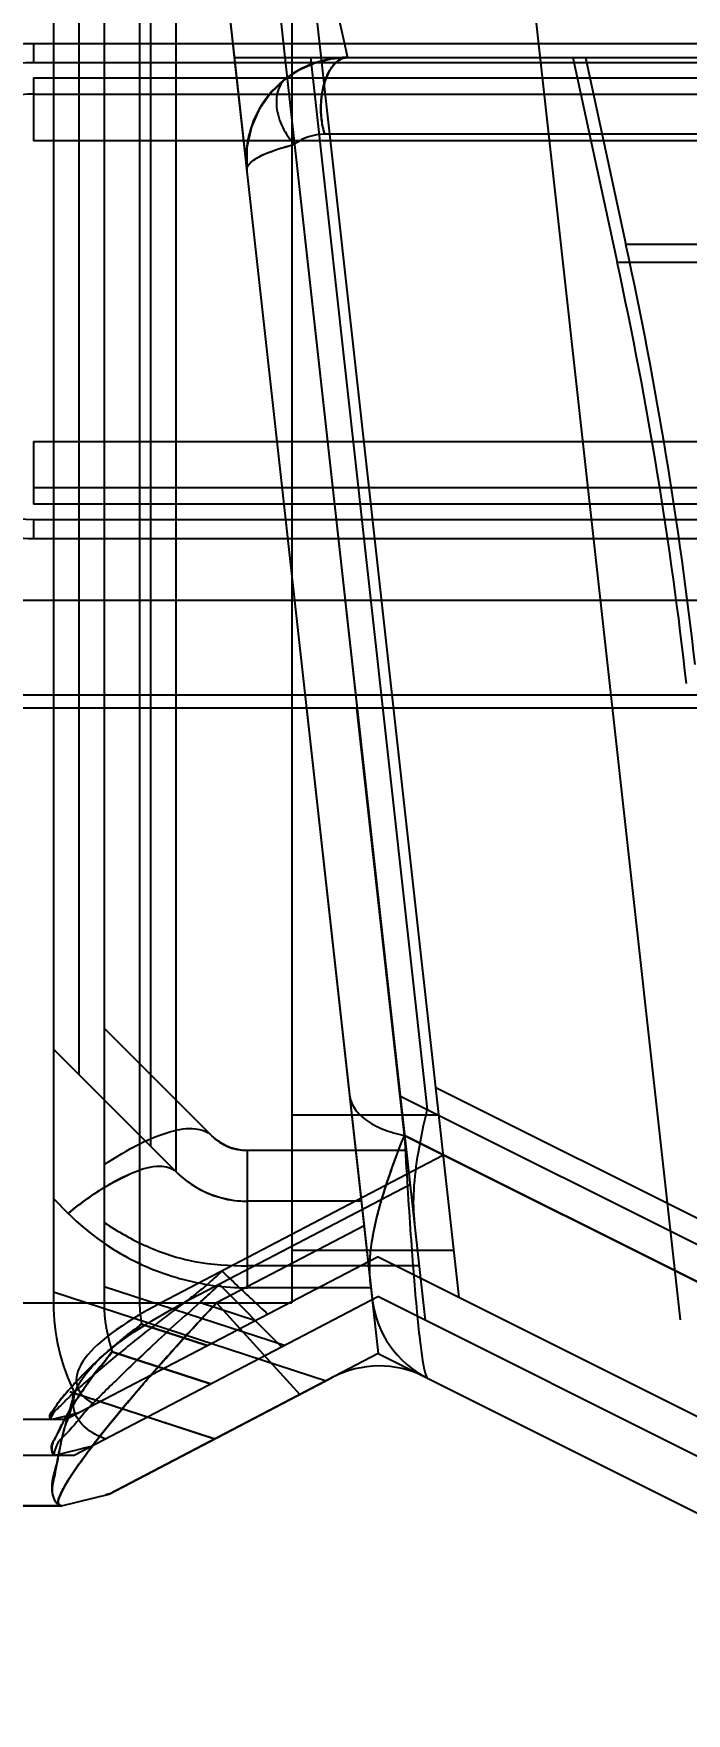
# Model space of a CAD drawing. Header units: millimetres. Extents: x -97344 to -49824, y -57049 to -40247.
# Drawn here: x -69574.24 to -69561.36, y -52851.94 to -52818.84 of the extents above; entities that cross this region are included whole.
import ezdxf

# ---------------------------------------------------------------- set-up
doc = ezdxf.new("R2010")
doc.units = ezdxf.units.MM
doc.header["$LTSCALE"] = 200
doc.header["$PDSIZE"] = -1
doc.layers.add('DIM', color=3, linetype='Continuous')
doc.layers.add('LAY0001', color=7, linetype='Continuous')
doc.styles.add('TSSD_Dimension', font='tssdeng.shx', dxfattribs={"width": 0.7, "bigfont": 'hztxt.shx'})
doc.dimstyles.new('TSSD_20_20', dxfattribs={"dimtxt": 60, "dimasz": 20, "dimexe": 20, "dimexo": 50, "dimgap": 20, "dimtad": 1, "dimdec": 0, "dimzin": 0, "dimdsep": 46, "dimtxsty": 'TSSD_Dimension', "dimblk": 'ARCHTICK', "dimcen": 0, "dimdle": 20, "dimclrt": 7, "dimadec": 0, "dimazin": 0, "dimtfac": 1, "dimtdec": 0, "dimtix": 1, "dimtmove": 2, "dimatfit": 3, "dimfxl": 1, "dimtolj": 1, "dimtzin": 0, "dimarcsym": 0})

# ---------------------------------------------------------------- blocks, each defined once
blk = doc.blocks.new('2250')
at = {"color": 7, "linetype": 'Continuous'}
for p, q in [((-45372.359, -64445.988), (-45372.359, -64446.362)), ((-45303.202, -64445.988), (-45372.359, -64445.988)), ((-45303.202, -64446.362), (-45372.359, -64446.362)), ((-45372.359, -64446.662), (-45372.359, -64447.901)), ((-45372.359, -64446.662), (-45303.202, -64446.662)), ((-45372.359, -64446.982), (-45303.202, -64446.982)), ((-45303.202, -64447.901), (-45372.359, -64447.901)), ((-45372.359, -64453.824), (-45372.359, -64455.062)), ((-45372.359, -64453.824), (-45303.202, -64453.824)), ((-45303.202, -64454.743), (-45372.359, -64454.743)), ((-45303.202, -64455.062), (-45372.359, -64455.062)), ((-45372.359, -64455.362), (-45372.359, -64455.737)), ((-45372.359, -64455.362), (-45303.202, -64455.362)), ((-45372.359, -64455.737), (-45303.202, -64455.737)), ((-45300.224, -64456.957), (-45375.337, -64456.957)), ((-45373.872, -64458.816), (-45301.69, -64458.816)), ((-45301.69, -64459.08), (-45373.872, -64459.08)), ((-45366.975, -64459.08), (-45365.681, -64470.718)), ((-45365.044, -64467.5), (-45365.98, -64459.08)), ((-45356.306, -64471.869), (-45365.044, -64467.5)), ((-45365.841, -64469.282), (-45368.75, -64470.8)), ((-45390.575, -64470.8), (-45368.75, -64470.8)), ((-45368.75, -64470.8), (-45367.109, -64472.608)), ((-45370.867, -64474.568), (-45366.467, -64472.272)), ((-45364.588, -64472.286), (-45355.801, -64476.68)), ((-45371.219, -64473.648), (-45370.991, -64473.355)), ((-45371.811, -64474.8), (-45370.867, -64474.568)), ((-45370.865, -64474.567), (-45370.935, -64474.584)), ((-45389.806, -64474.8), (-45371.811, -64474.8))]:
    blk.add_line(p, q, dxfattribs=at)
for centre, radius, start, end in [((-45372.359, -64449.362), 3, 90, 180), ((-45372.359, -64449.362), 2.381, 90, 180), ((-45372.359, -64452.362), 3, 180, 270), ((-45363.693, -64470.497), 2, 186.344, 243.4349), ((-45365.541, -64474.045), 2, 63.3402, 117.5538)]:
    blk.add_arc(centre, radius, start, end, dxfattribs=at)
for points in [[(-45372.359, -64445.988), (-45372.893, -64445.988), (-45373.433, -64446.075), (-45373.941, -64446.24)], [(-45373.941, -64455.485), (-45373.433, -64455.65), (-45372.893, -64455.737), (-45372.359, -64455.737)]]:
    blk.add_open_spline(points, degree=3, dxfattribs=at)
for points, knots in [([(-45366.128, -64466.697), (-45366.118, -64466.791), (-45366.043, -64466.988), (-45365.798, -64467.219), (-45365.457, -64467.398), (-45365.189, -64467.472), (-45365.044, -64467.5)], [0, 0, 0, 0, 0.199073, 0.422662, 0.690357, 1, 1, 1, 1]), ([(-45365.044, -64467.5), (-45365.025, -64467.843), (-45364.986, -64468.497), (-45364.925, -64469.424), (-45364.864, -64470.24), (-45364.805, -64470.929), (-45364.748, -64471.481), (-45364.701, -64471.85), (-45364.663, -64472.068), (-45364.639, -64472.177), (-45364.617, -64472.244), (-45364.599, -64472.28), (-45364.588, -64472.286)], [0, 0, 0, 0, 0.213754, 0.4078, 0.57857, 0.72305, 0.83871, 0.923705, 0.954382, 0.977149, 0.992175, 1, 1, 1, 1]), ([(-45370.991, -64473.355), (-45370.833, -64473.157), (-45370.112, -64472.283), (-45369.353, -64471.441), (-45368.75, -64470.8)], [0, 0, 0, 0, 0.223124, 1, 1, 1, 1]), ([(-45371.811, -64474.8), (-45371.829, -64474.8), (-45371.873, -64474.779), (-45371.872, -64474.691), (-45371.836, -64474.588), (-45371.769, -64474.447), (-45371.668, -64474.28), (-45371.485, -64474.007), (-45371.331, -64473.795), (-45371.219, -64473.648)], [0, 0, 0, 0, 0.039205, 0.088988, 0.170029, 0.283628, 0.427091, 0.59676, 1, 1, 1, 1])]:
    blk.add_open_spline(points, degree=3, knots=knots, dxfattribs=at)
at = {"layer": 'LAY0001', "color": 7, "linetype": 'Continuous'}
for p, q in [((-45359.597, -64471.137), (-45363.595, -64435.177)), ((-45371.967, -64435.84), (-45371.967, -64465.8)), ((-45371.467, -64435.84), (-45371.467, -64466.3)), ((-45370.967, -64435.84), (-45370.967, -64470.8)), ((-45370.267, -64435.84), (-45370.267, -64470.8)), ((-45370.053, -64435.84), (-45370.053, -64467.714)), ((-45369.559, -64435.84), (-45368.4, -64446.26)), ((-45369.553, -64435.84), (-45369.553, -64468.214)), ((-45367.394, -64446.26), (-45368.553, -64435.84)), ((-45367.848, -64435.84), (-45363.973, -64470.693)), ((-45367.267, -64435.84), (-45367.267, -64470.8)), ((-45368.598, -64444.481), (-45368.153, -64448.481)), ((-45366.61, -64444.26), (-45366.166, -64446.26)), ((-45368.4, -64446.26), (-45365.561, -64471.8)), ((-45368.4, -64446.26), (-45314.09, -64446.26)), ((-45367.406, -64446.26), (-45365.044, -64467.5)), ((-45364.627, -64471.148), (-45367.394, -64446.26)), ((-45366.897, -64446.26), (-45364.592, -64466.988)), ((-45366.825, -64446.371), (-45366.497, -64446.287)), ((-45366.498, -64446.287), (-45366.166, -64446.26)), ((-45361.72, -64446.26), (-45360.847, -64450.291)), ((-45361.472, -64446.26), (-45360.674, -64449.946)), ((-45358.655, -64447.772), (-45366.618, -64447.772)), ((-45314.888, -64449.946), (-45360.674, -64449.946)), ((-45360.847, -64450.291), (-45337.781, -64450.291)), ((-45370.967, -64465.385), (-45368.846, -64467.507)), ((-45371.967, -64465.8), (-45371.967, -64470.8)), ((-45369.553, -64468.214), (-45371.967, -64465.8)), ((-45364.434, -64466.55), (-45358.085, -64469.725)), ((-45365.119, -64466.725), (-45356.21, -64471.179)), ((-45364.373, -64467.1), (-45367.267, -64467.1)), ((-45365.044, -64467.5), (-45355.956, -64472.044)), ((-45364.284, -64467.899), (-45369.843, -64470.8)), ((-45368.139, -64470.503), (-45368.138, -64467.8)), ((-45364.999, -64467.8), (-45368.139, -64467.8)), ((-45364.925, -64468.468), (-45369.393, -64470.8)), ((-45371.967, -64468.746), (-45371.674, -64469.038)), ((-45365.894, -64468.8), (-45368.139, -64468.8)), ((-45365.841, -64469.282), (-45368.75, -64470.8)), ((-45371.727, -64473.1), (-45365.577, -64469.891)), ((-45364.076, -64469.768), (-45367.267, -64469.768)), ((-45357.781, -64473.789), (-45365.577, -64469.891)), ((-45364.747, -64470.071), (-45368.139, -64470.071)), ((-45371.967, -64470.584), (-45366.587, -64472.335)), ((-45370.967, -64470.477), (-45367.408, -64471.635)), ((-45368.697, -64470.436), (-45367.471, -64471.668)), ((-45368.697, -64470.436), (-45367.471, -64471.668)), ((-45365.705, -64470.503), (-45368.139, -64470.503)), ((-45391.223, -64470.8), (-45367.267, -64470.8)), ((-45389.9, -64470.8), (-45369.084, -64470.8)), ((-45389.427, -64470.801), (-45369.843, -64470.8)), ((-45371.556, -64473.8), (-45365.57, -64470.677)), ((-45369.047, -64470.8), (-45367.983, -64471.146)), ((-45368.75, -64470.799), (-45367.109, -64472.607)), ((-45368.75, -64470.799), (-45367.109, -64472.607)), ((-45355.702, -64475.611), (-45365.57, -64470.677)), ((-45370.228, -64471.22), (-45368.933, -64471.642)), ((-45368.934, -64471.642), (-45370.228, -64471.221)), ((-45368.934, -64471.643), (-45370.228, -64471.222)), ((-45365.561, -64471.8), (-45370.867, -64474.568)), ((-45370.806, -64471.768), (-45368.87, -64472.398)), ((-45368.87, -64472.399), (-45370.806, -64471.769)), ((-45368.87, -64472.399), (-45370.806, -64471.77)), ((-45365.561, -64471.8), (-45355.419, -64476.87)), ((-45371.645, -64472.548), (-45368.78, -64473.48)), ((-45371.642, -64472.55), (-45368.847, -64473.459)), ((-45371.55, -64472.578), (-45368.78, -64473.479)), ((-45371.55, -64472.58), (-45368.78, -64473.48)), ((-45371.727, -64473.1), (-45389.13, -64473.1)), ((-45372.016, -64473.1), (-45371.466, -64472.965)), ((-45371.641, -64473.007), (-45371.464, -64472.963)), ((-45392.283, -64473.8), (-45371.556, -64473.8)), ((-45371.931, -64473.8), (-45371.215, -64473.624)), ((-45371.488, -64473.69), (-45371.376, -64473.663)), ((-45371.393, -64473.667), (-45371.217, -64473.623)), ((-45371.296, -64473.643), (-45371.219, -64473.624)), ((-45371.811, -64474.8), (-45370.867, -64474.568)), ((-45370.865, -64474.567), (-45370.936, -64474.584)), ((-45370.865, -64474.567), (-45370.935, -64474.584)), ((-45371.811, -64474.8), (-45389.806, -64474.8))]:
    blk.add_line(p, q, dxfattribs=at)
for points in [[(-45368.153, -64448.479), (-45368.163, -64448.15), (-45368.116, -64447.816), (-45368.013, -64447.493), (-45367.858, -64447.194), (-45367.659, -64446.929), (-45367.413, -64446.696), (-45367.133, -64446.509), (-45366.825, -64446.371)], [(-45368.153, -64448.481), (-45368.162, -64448.147), (-45368.114, -64447.811), (-45368.01, -64447.487), (-45367.856, -64447.191), (-45367.656, -64446.927), (-45367.411, -64446.694), (-45367.13, -64446.508), (-45366.824, -64446.371)], [(-45366.165, -64446.26), (-45366.479, -64446.284), (-45366.788, -64446.359), (-45367.085, -64446.483), (-45367.362, -64446.657)], [(-45366.165, -64446.26), (-45366.482, -64446.285), (-45366.789, -64446.359), (-45367.085, -64446.484)], [(-45367.362, -64446.657), (-45367.674, -64446.947), (-45367.917, -64447.294), (-45368.077, -64447.672), (-45368.157, -64448.071), (-45368.154, -64448.476)], [(-45367.362, -64446.657), (-45367.655, -64446.925), (-45367.9, -64447.264), (-45368.063, -64447.629), (-45368.153, -64448.036), (-45368.152, -64448.489)], [(-45368.139, -64467.8), (-45368.265, -64467.791), (-45368.385, -64467.769), (-45368.487, -64467.737), (-45368.575, -64467.699), (-45368.654, -64467.656), (-45368.724, -64467.61), (-45368.788, -64467.56), (-45368.846, -64467.507)], [(-45369.553, -64468.214), (-45369.368, -64468.377), (-45369.158, -64468.52), (-45368.926, -64468.638), (-45368.672, -64468.727), (-45368.404, -64468.782), (-45368.139, -64468.8)]]:
    blk.add_lwpolyline(points, dxfattribs=at)
for centre, radius, start, end in [((-45366.166, -64448.26), 2, 90, 186.344), ((-45366.618, -64448.772), 1, 89.9983, 126.7325), ((-45368.139, -64466.8), 1, 225, 270), ((-45368.139, -64466.8), 2, 225, 270), ((-45368.138, -64465.503), 5, 225.0002, 244.8057), ((-45367.967, -64470.8), 4, 180, 206.4024), ((-45367.967, -64470.8), 3, 180, 198.8788), ((-45367.967, -64470.8), 2.3, 180, 190.5845)]:
    blk.add_arc(centre, radius, start, end, dxfattribs=at)
for centre, major_axis, ratio, start_param, end_param in [((-45756.102, -64350.608), (393.924, -135.879), 0.37703, 0.176957, 0.22489), ((-45757.651, -64350.608), (395.294, -136.352), 0.37703, 0.176957, 0.22489), ((-45364.871, -64470.8), (6.633, 1.626), 0.245196, 2.356194, 3.412209)]:
    blk.add_ellipse(centre, major_axis=major_axis, ratio=ratio, start_param=start_param, end_param=end_param, dxfattribs=at)
for points, knots in [([(-45366.166, -64446.26), (-45366.195, -64446.26), (-45366.236, -64446.266), (-45366.285, -64446.285), (-45366.315, -64446.3), (-45366.345, -64446.319), (-45366.386, -64446.35), (-45366.438, -64446.401), (-45366.498, -64446.48), (-45366.577, -64446.62), (-45366.653, -64446.842), (-45366.697, -64447.145), (-45366.69, -64447.464), (-45366.649, -64447.673), (-45366.618, -64447.772)], [0, 0, 0, 0, 0.050982, 0.070209, 0.089308, 0.109072, 0.130376, 0.178244, 0.234154, 0.298894, 0.454349, 0.635662, 0.822084, 1, 1, 1, 1]), ([(-45366.618, -64447.772), (-45366.63, -64447.733), (-45366.652, -64447.648), (-45366.676, -64447.517), (-45366.687, -64447.404), (-45366.691, -64447.317), (-45366.692, -64447.255), (-45366.691, -64447.192), (-45366.686, -64447.105), (-45366.675, -64446.992), (-45366.649, -64446.853), (-45366.609, -64446.714), (-45366.556, -64446.581), (-45366.487, -64446.461), (-45366.406, -64446.363), (-45366.313, -64446.293), (-45366.229, -64446.263), (-45366.18, -64446.26), (-45366.165, -64446.26)], [0, 0, 0, 0, 0.069128, 0.150922, 0.228446, 0.265172, 0.300389, 0.335599, 0.3723, 0.449714, 0.531307, 0.614997, 0.698044, 0.777408, 0.850457, 0.915946, 0.97491, 1, 1, 1, 1]), ([(-45367.362, -64446.657), (-45367.436, -64446.712), (-45367.528, -64446.844), (-45367.573, -64447.054), (-45367.57, -64447.315), (-45367.463, -64447.642), (-45367.306, -64447.871), (-45367.216, -64447.97)], [0, 0, 0, 0, 0.191559, 0.307856, 0.437817, 0.723279, 1, 1, 1, 1]), ([(-45368.153, -64448.481), (-45368.162, -64448.406), (-45367.99, -64448.239), (-45367.668, -64448.101), (-45367.381, -64448.016), (-45367.216, -64447.97)], [0, 0, 0, 0, 0.202915, 0.535284, 1, 1, 1, 1]), ([(-45368.153, -64448.481), (-45368.158, -64448.439), (-45368.12, -64448.366), (-45368.038, -64448.295), (-45367.889, -64448.198), (-45367.613, -64448.081), (-45367.364, -64448.008), (-45367.216, -64447.97)], [0, 0, 0, 0, 0.112503, 0.194224, 0.299009, 0.588295, 1, 1, 1, 1]), ([(-45364.84, -64469.237), (-45364.864, -64469.019), (-45364.869, -64468.548), (-45364.773, -64467.795), (-45364.659, -64467.269), (-45364.592, -64466.988)], [0, 0, 0, 0, 0.289231, 0.618967, 1, 1, 1, 1]), ([(-45364.84, -64469.237), (-45364.864, -64469.019), (-45364.869, -64468.548), (-45364.773, -64467.795), (-45364.659, -64467.269), (-45364.592, -64466.988)], [0, 0, 0, 0, 0.289234, 0.618968, 1, 1, 1, 1]), ([(-45370.968, -64468.079), (-45370.741, -64467.928), (-45370.319, -64467.673), (-45369.712, -64467.423), (-45369.216, -64467.326), (-45368.928, -64467.424), (-45368.846, -64467.507)], [0, 0, 0, 0, 0.35327, 0.638448, 0.848555, 1, 1, 1, 1]), ([(-45365.712, -64470.441), (-45365.743, -64470.164), (-45365.706, -64469.547), (-45365.449, -64468.564), (-45365.192, -64467.875), (-45365.044, -64467.5)], [0, 0, 0, 0, 0.274715, 0.602258, 1, 1, 1, 1]), ([(-45365.712, -64470.441), (-45365.743, -64470.162), (-45365.705, -64469.542), (-45365.447, -64468.56), (-45365.191, -64467.872), (-45365.044, -64467.5)], [0, 0, 0, 0, 0.277098, 0.604889, 1, 1, 1, 1]), ([(-45371.674, -64469.038), (-45371.455, -64468.858), (-45371.039, -64468.548), (-45370.428, -64468.231), (-45369.938, -64468.069), (-45369.631, -64468.135), (-45369.553, -64468.214)], [0, 0, 0, 0, 0.35557, 0.648674, 0.860193, 1, 1, 1, 1]), ([(-45371.674, -64469.038), (-45371.513, -64468.905), (-45371.197, -64468.666), (-45370.727, -64468.378), (-45370.414, -64468.236), (-45370.267, -64468.187)], [0, 0, 0, 0, 0.379837, 0.717571, 1, 1, 1, 1]), ([(-45371.674, -64469.038), (-45371.367, -64469.345), (-45370.681, -64469.873), (-45369.466, -64470.383), (-45368.59, -64470.503), (-45368.139, -64470.503)], [0, 0, 0, 0, 0.332433, 0.654268, 1, 1, 1, 1]), ([(-45370.967, -64469.215), (-45370.7, -64469.397), (-45370.131, -64469.717), (-45369.171, -64470.033), (-45368.489, -64470.066), (-45368.139, -64470.071)], [0, 0, 0, 0, 0.322847, 0.649626, 1, 1, 1, 1]), ([(-45368.644, -64470.174), (-45368.723, -64470.25), (-45368.884, -64470.398), (-45369.133, -64470.606), (-45369.303, -64470.736), (-45369.389, -64470.8)], [0, 0, 0, 0, 0.338053, 0.671765, 1, 1, 1, 1]), ([(-45368.644, -64470.174), (-45368.544, -64470.27), (-45368.344, -64470.46), (-45368.044, -64470.742), (-45367.843, -64470.928), (-45367.743, -64471.021)], [0, 0, 0, 0, 0.335594, 0.66892, 1, 1, 1, 1]), ([(-45368.697, -64470.436), (-45368.738, -64470.478), (-45368.823, -64470.561), (-45368.952, -64470.682), (-45369.039, -64470.761), (-45369.084, -64470.8)], [0, 0, 0, 0, 0.334296, 0.667879, 1, 1, 1, 1]), ([(-45369.084, -64470.8), (-45369.039, -64470.761), (-45368.952, -64470.682), (-45368.823, -64470.561), (-45368.738, -64470.478), (-45368.697, -64470.436)], [0, 0, 0, 0, 0.332243, 0.665824, 1, 1, 1, 1]), ([(-45369.389, -64470.8), (-45369.573, -64470.936), (-45369.912, -64471.192), (-45370.38, -64471.56), (-45370.781, -64471.886), (-45371.129, -64472.177), (-45371.431, -64472.446), (-45371.68, -64472.67), (-45371.887, -64472.892), (-45371.98, -64472.97), (-45372.036, -64473.1), (-45372.018, -64473.1)], [0, 0, 0, 0, 0.195072, 0.362785, 0.508203, 0.636569, 0.750447, 0.850589, 0.931685, 0.984384, 1, 1, 1, 1]), ([(-45369.084, -64470.8), (-45369.398, -64471.076), (-45369.967, -64471.588), (-45370.724, -64472.321), (-45371.304, -64472.884), (-45371.699, -64473.39), (-45371.911, -64473.56), (-45371.968, -64473.8), (-45371.936, -64473.8)], [0, 0, 0, 0, 0.300331, 0.551074, 0.750438, 0.894013, 0.976918, 1, 1, 1, 1]), ([(-45368.75, -64470.8), (-45369.003, -64471.068), (-45369.485, -64471.591), (-45370.156, -64472.35), (-45370.729, -64473.027), (-45371.187, -64473.597), (-45371.512, -64474.046), (-45371.738, -64474.379), (-45371.836, -64474.594), (-45371.896, -64474.748), (-45371.833, -64474.8), (-45371.811, -64474.8)], [0, 0, 0, 0, 0.215128, 0.415282, 0.590682, 0.733305, 0.841059, 0.916184, 0.96281, 0.986767, 1, 1, 1, 1]), ([(-45371.811, -64474.8), (-45371.833, -64474.8), (-45371.896, -64474.748), (-45371.836, -64474.594), (-45371.737, -64474.379), (-45371.512, -64474.047), (-45371.188, -64473.598), (-45370.73, -64473.028), (-45370.157, -64472.35), (-45369.485, -64471.592), (-45369.003, -64471.068), (-45368.75, -64470.8)], [0, 0, 0, 0, 0.013261, 0.037264, 0.083847, 0.158829, 0.266436, 0.409017, 0.584505, 0.784804, 1, 1, 1, 1]), ([(-45370.95, -64473.483), (-45371.088, -64473.426), (-45371.331, -64473.301), (-45371.586, -64472.982), (-45371.576, -64472.582), (-45371.358, -64472.212), (-45371.014, -64471.849), (-45370.559, -64471.49), (-45370.01, -64471.135), (-45369.608, -64470.912), (-45369.393, -64470.8)], [0, 0, 0, 0, 0.111415, 0.200877, 0.28682, 0.390013, 0.514277, 0.657857, 0.819822, 1, 1, 1, 1]), ([(-45370.228, -64471.222), (-45370.226, -64471.205), (-45370.328, -64471.317), (-45370.417, -64471.347), (-45370.637, -64471.54), (-45370.862, -64471.723), (-45371.1, -64471.938), (-45371.319, -64472.149), (-45371.52, -64472.356), (-45371.7, -64472.557), (-45371.863, -64472.74), (-45371.959, -64472.916), (-45372.061, -64473.011), (-45372.033, -64473.1), (-45372.016, -64473.1)], [0, 0, 0, 0, 0.019875, 0.08354, 0.184854, 0.305883, 0.427633, 0.543271, 0.651637, 0.753676, 0.848718, 0.92792, 0.980147, 1, 1, 1, 1]), ([(-45372.016, -64473.1), (-45372.033, -64473.1), (-45372.057, -64473.013), (-45371.967, -64472.919), (-45371.87, -64472.752), (-45371.713, -64472.574), (-45371.538, -64472.376), (-45371.343, -64472.173), (-45371.133, -64471.967), (-45370.91, -64471.766), (-45370.686, -64471.577), (-45370.482, -64471.412), (-45370.33, -64471.297), (-45370.251, -64471.237), (-45370.228, -64471.22)], [0, 0, 0, 0, 0.019872, 0.069898, 0.145686, 0.237655, 0.33793, 0.44442, 0.55621, 0.670811, 0.784017, 0.888402, 0.967862, 1, 1, 1, 1]), ([(-45371.931, -64473.8), (-45371.971, -64473.801), (-45372.04, -64473.634), (-45371.9, -64473.421), (-45371.757, -64473.096), (-45371.541, -64472.747), (-45371.312, -64472.404), (-45371.088, -64472.11), (-45370.921, -64471.903), (-45370.832, -64471.798), (-45370.806, -64471.768)], [0, 0, 0, 0, 0.048926, 0.158835, 0.31498, 0.491476, 0.668574, 0.828906, 0.950878, 1, 1, 1, 1]), ([(-45370.806, -64471.77), (-45370.811, -64471.732), (-45370.948, -64471.985), (-45371.079, -64472.073), (-45371.319, -64472.423), (-45371.543, -64472.752), (-45371.76, -64473.1), (-45371.904, -64473.425), (-45372.029, -64473.628), (-45371.978, -64473.8), (-45371.94, -64473.8)], [0, 0, 0, 0, 0.048962, 0.172532, 0.335368, 0.513699, 0.689455, 0.843721, 0.952257, 1, 1, 1, 1]), ([(-45370.806, -64471.77), (-45370.811, -64471.732), (-45370.948, -64471.985), (-45371.079, -64472.073), (-45371.319, -64472.423), (-45371.543, -64472.752), (-45371.76, -64473.1), (-45371.904, -64473.425), (-45372.029, -64473.628), (-45371.978, -64473.8), (-45371.94, -64473.8)], [0, 0, 0, 0, 0.048962, 0.172532, 0.335368, 0.513699, 0.689455, 0.843721, 0.952257, 1, 1, 1, 1]), ([(-45371.811, -64474.8), (-45371.903, -64474.8), (-45372.051, -64474.466), (-45371.896, -64474.023), (-45371.798, -64473.419), (-45371.653, -64472.932), (-45371.572, -64472.658), (-45371.55, -64472.578)], [0, 0, 0, 0, 0.118465, 0.342457, 0.631913, 0.893263, 1, 1, 1, 1]), ([(-45371.55, -64472.578), (-45371.575, -64472.527), (-45371.616, -64472.965), (-45371.738, -64473.155), (-45371.863, -64473.737), (-45371.939, -64474.208), (-45372.036, -64474.581), (-45371.885, -64474.8), (-45371.811, -64474.8)], [0, 0, 0, 0, 0.073656, 0.266497, 0.514553, 0.738786, 0.905009, 1, 1, 1, 1])]:
    blk.add_open_spline(points, degree=3, knots=knots, dxfattribs=at)
blk.add_open_spline([(-45371.936, -64473.8), (-45371.936, -64473.8), (-45371.936, -64473.8), (-45371.936, -64473.8)], degree=3, dxfattribs=at)
blk = doc.blocks.new('*U1514')
at = {"layer": 'DIM', "color": 3}
blk.add_blockref('2250', (45347.11, 64440.647), dxfattribs=at)
blk = doc.blocks.new('*U1516')
at = {"layer": 'DIM', "color": 0, "linetype": 'ByBlock', "lineweight": -2, "transparency": 16777216}
blk.add_blockref('*U1514', (0, 0), dxfattribs=at)
blk = doc.blocks.new('_ArchTick')
at = {"color": 0, "linetype": 'ByBlock', "const_width": 0.5}
blk.add_lwpolyline([(-0.7071, -0.7071), (0.7071, 0.7071)], dxfattribs=at)
blk = doc.blocks.new('*D1537')
at = {"layer": 'Defpoints', "color": 0, "transparency": 16777216}
for p in [(-70012.084, -52777.889), (-69774.572, -52777.889), (-69539.665, -53430.314)]:
    blk.add_point(p, dxfattribs=at)
at = {"layer": 'DIM', "color": 0, "lineweight": -2, "transparency": 16777216}
for p, q in [((-70012.084, -53450.314), (-70012.084, -52757.889)), ((-69824.572, -52777.889), (-70032.084, -52777.889)), ((-69589.665, -53430.314), (-70032.084, -53430.314))]:
    blk.add_line(p, q, dxfattribs=at)
at = {"layer": 'DIM', "color": 0, "lineweight": -2, "transparency": 16777216, "xscale": 20, "yscale": 20, "zscale": 20}
for p, rotation in [((-70012.084, -52777.889), 90), ((-70012.084, -53430.314), 270)]:
    blk.add_blockref('_ArchTick', p, dxfattribs=dict(at, rotation=rotation))
at = {"layer": 'DIM', "color": 7, "transparency": 16777216, "insert": (-70062.084, -53104.101), "char_height": 60, "attachment_point": 5, "rotation": 90, "style": 'TSSD_Dimension'}
blk.add_mtext('\\A1;652', dxfattribs=at)

msp = doc.modelspace()

# ---------------------------------------------------------------- block references
at = {"layer": 'DIM', "color": 3}
msp.add_blockref('*U1516', (-69548.994, -52813.697), dxfattribs=at)

# ---------------------------------------------------------------- dimensions: what is measured, and where the dimension line sits
dim = msp.add_linear_dim(base=(-70012.084, -52777.889), p1=(-69539.665, -53430.314), p2=(-69774.572, -52777.889), angle=90, dimstyle='TSSD_20_20', dxfattribs=at)
dim.commit()
dim.dimension.update_dxf_attribs({"geometry": '*D1537', "text_midpoint": (-70062.084, -53104.101)})

doc.saveas('drawing.dxf')
